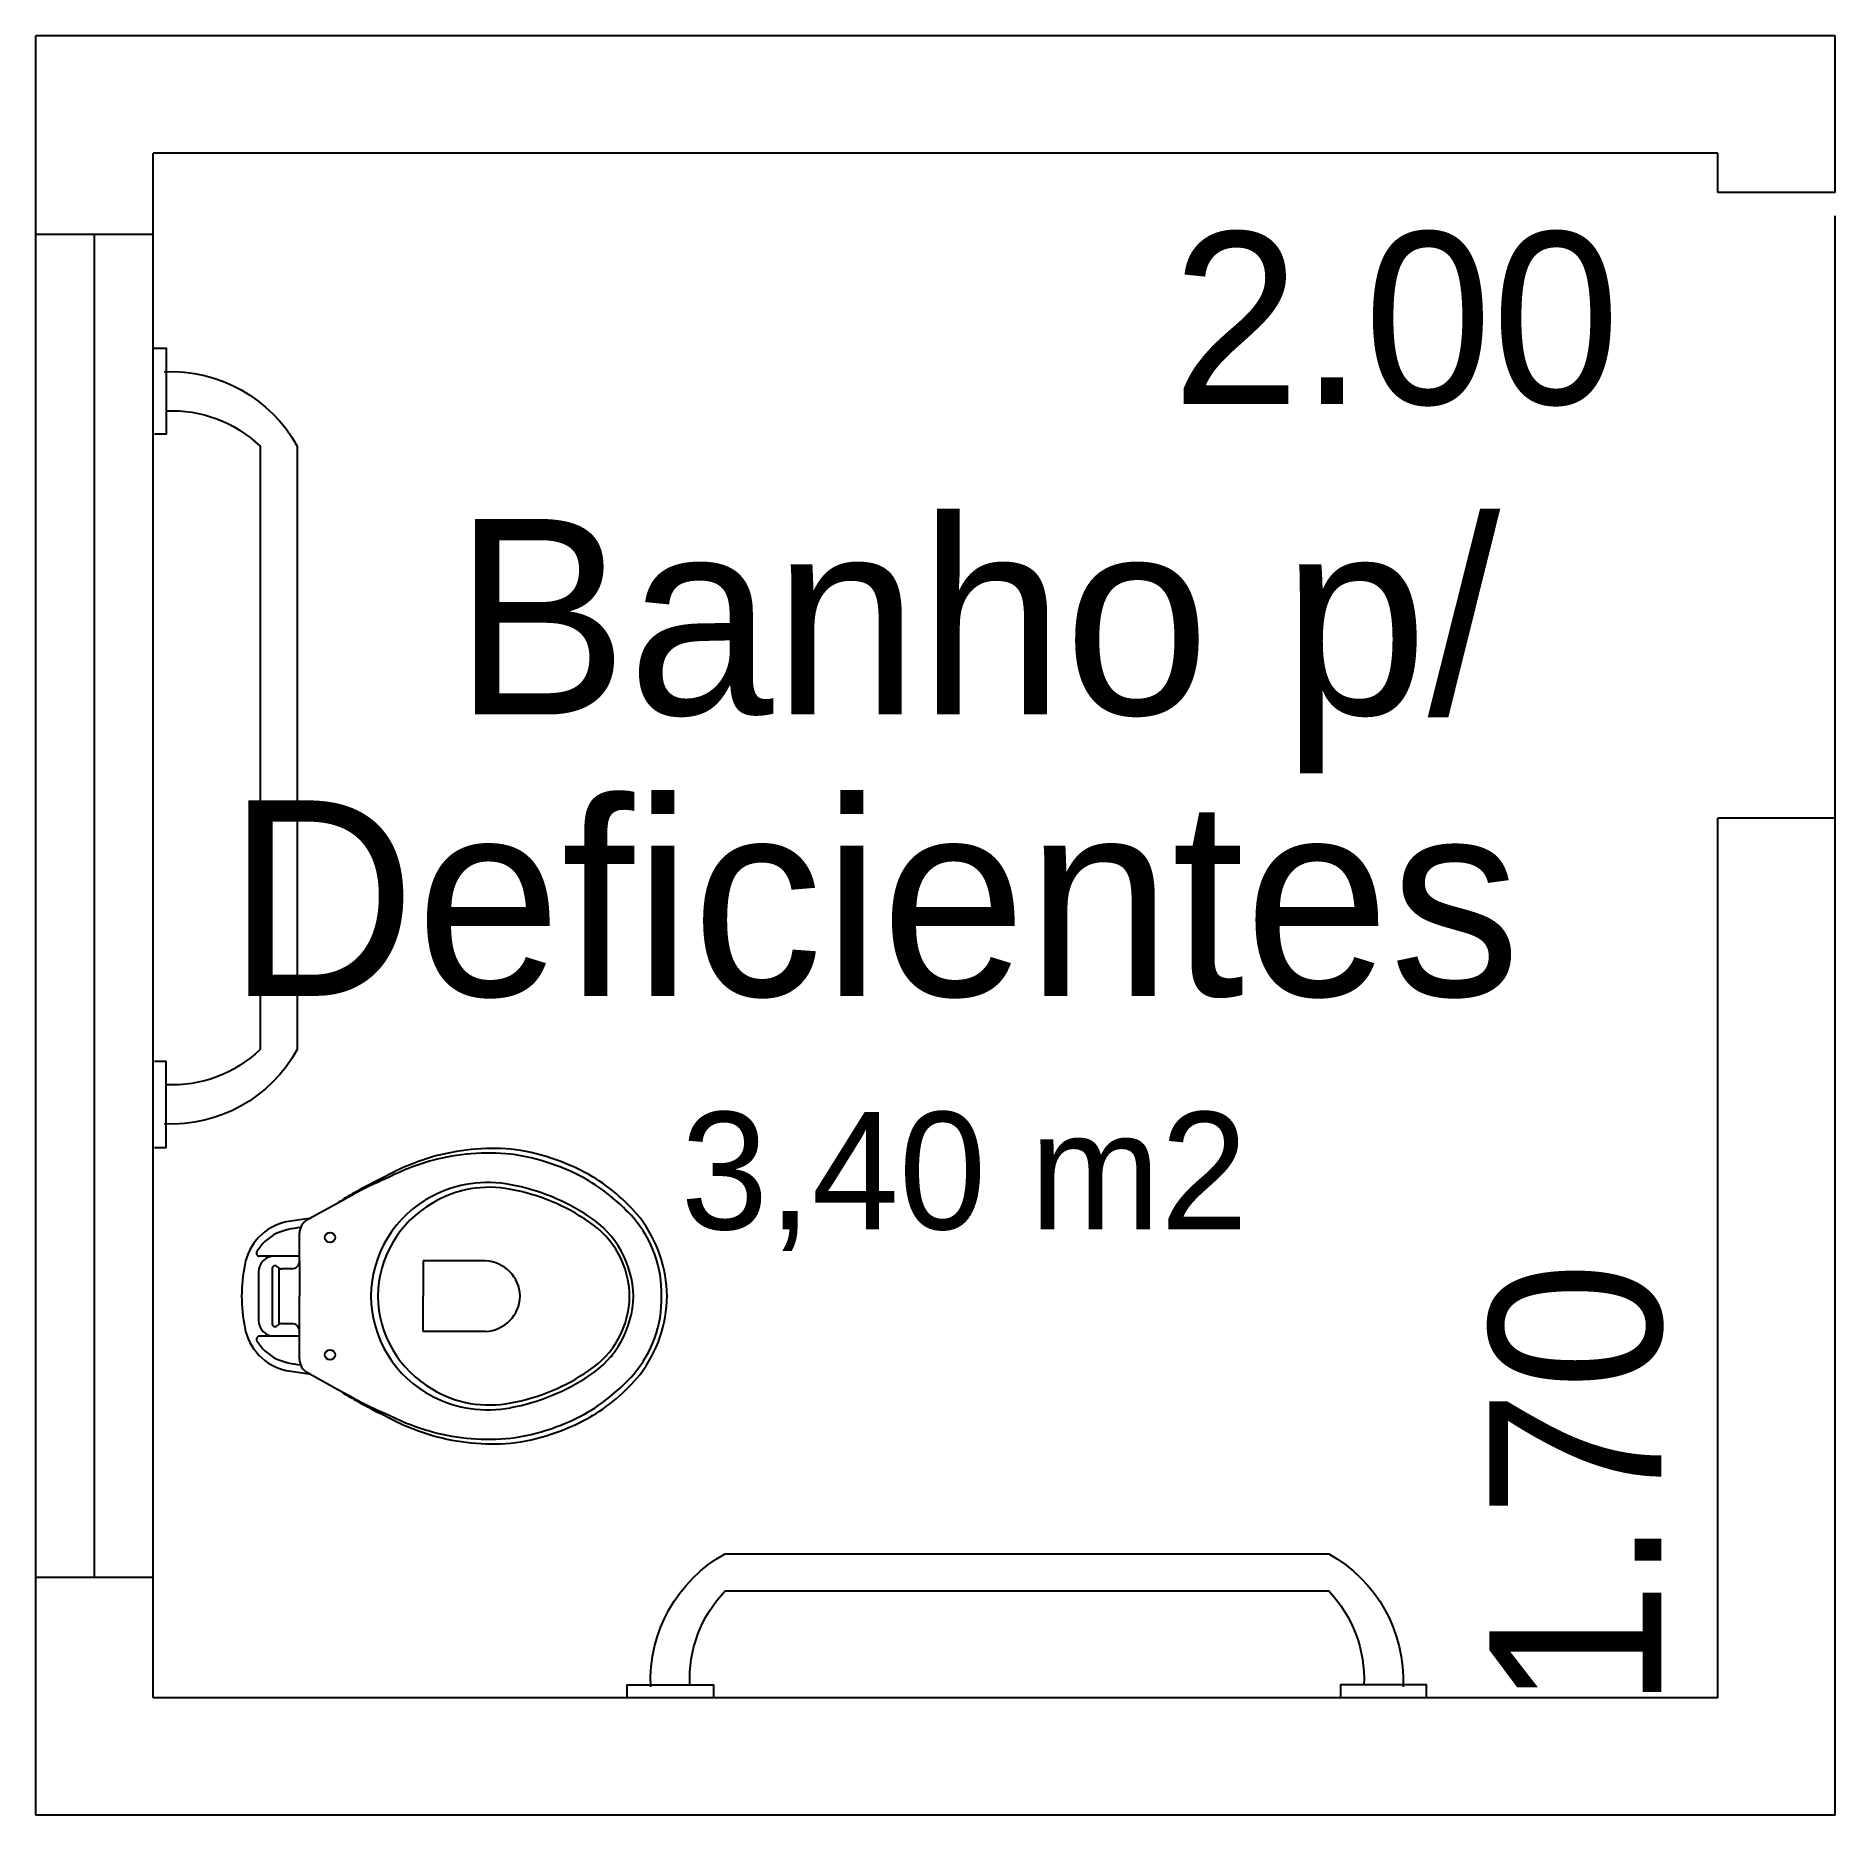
# Model space of a CAD drawing. Extents: x 531.91 to 534.21, y 147.34 to 149.61.
import ezdxf

# ---------------------------------------------------------------- set-up
doc = ezdxf.new("R2010")
doc.units = 0
doc.header["$LTSCALE"] = 0.3
doc.header["$MEASUREMENT"] = 0
doc.layers.get('0').update_dxf_attribs({"linetype": 'CONTINUOUS'})
for name, color, linetype in [('alvenaria', 5, 'CONTINUOUS'), ('COTAS', 1, 'CONTINUOUS'), ('ESQUADRIAS', 2, 'CONTINUOUS'), ('PORTAS', 1, 'CONTINUOUS'), ('TEXTO', 7, 'CONTINUOUS')]:
    doc.layers.add(name, color=color, linetype=linetype)
doc.styles.get("Standard").update_dxf_attribs({"font": 'stylu.ttf'})

# ---------------------------------------------------------------- blocks, each defined once
blk = doc.blocks.new('bacia sanitaria')
at = {"color": 2}
for p, q in [((0.1549, 0.1114), (0.1749, 0.1224)), ((0.1182, 0.0911), (0.1549, 0.1114)), ((0.1172, 0.0907), (0.088, 0.0863)), ((0.1049, 0.0364), (0.1049, 0.0719)), ((0.115, 0.0893), (0.1177, 0.0909)), ((0.0724, 0.0424), (0.0539, 0.0424)), ((0.0699, 0.0264), (0.0699, -0.0086)), ((0.1049, 0.0424), (0.0724, 0.0424)), ((0.0784, 0.0264), (0.0784, -0.0086)), ((0.0949, 0.0264), (0.0819, 0.0264)), ((0.1049, 0.0364), (0.1049, -0.0085)), ((0.0524, 0.0224), (0.0524, -0.0086)), ((0.0524, -0.0086), (0.0524, -0.0396)), ((0.0699, -0.0086), (0.0699, -0.0436)), ((0.0784, -0.0086), (0.0784, -0.0436)), ((0.1049, -0.0536), (0.1049, -0.0086)), ((0.0819, -0.0436), (0.0949, -0.0436)), ((0.0724, -0.0596), (0.0539, -0.0596)), ((0.1049, -0.0596), (0.0724, -0.0596)), ((0.1049, -0.0891), (0.1049, -0.0536)), ((0.088, -0.1034), (0.1172, -0.1079)), ((0.1177, -0.108), (0.115, -0.1064)), ((0.1549, -0.1286), (0.1182, -0.1082)), ((0.1749, -0.1396), (0.1549, -0.1286))]:
    blk.add_line(p, q, dxfattribs=at)
at = {"color": 1}
for p, q in [((0.2629, 0.0364), (0.2629, -0.0086)), ((0.3429, 0.0364), (0.2629, 0.0364)), ((0.2629, -0.0536), (0.2629, -0.0086)), ((0.3429, -0.0536), (0.2629, -0.0536)), ((0.5051, -0.0859), (0.5027, -0.0859))]:
    blk.add_line(p, q, dxfattribs=at)
for centre in [(0.1439, 0.0664), (0.1439, -0.0836)]:
    blk.add_circle(centre, 0.0065, dxfattribs=at)
at = {"color": 2}
for centre, radius, start, end in [((0.3545, -0.1061), 0.2868, 106.1139, 119.1258), ((0.3607, -0.1425), 0.3192, 105.5958, 117.1814), ((0.3527, -0.1039), 0.2842, 85.5256, 105.8956), ((0.3471, -0.1084), 0.2827, 84.3529, 104.7949), ((0.3405, -0.0964), 0.278, 61.0939, 82.8977), ((0.3396, -0.0949), 0.2701, 59.947, 82.4969), ((0.4626, -0.3761), 0.5765, 115.4537, 119.9452), ((0.4276, -0.3581), 0.5429, 113.0704, 117.745), ((0.3575, -0.058), 0.2361, 39.2507, 60.1982), ((0.3404, -0.0804), 0.2573, 41.9033, 58.4856), ((0.2463, -0.0183), 0.1587, 116.7507, 125.1768), ((0.1022, 0.0194), 0.0684, 101.9855, 169.8661), ((0.1044, 0.0156), 0.0631, 117.8962, 148.6211), ((0.1138, -0.0192), 0.0986, 94.3979, 113.2307), ((0.1249, 0.0719), 0.02, 119.7449, 180), ((0.1167, 0.0937), 0.003, 278.6732, 289.4635), ((0.1167, 0.0937), 0.003, 289.4635, 299.7449), ((0.4175, -0.0062), 0.1504, 359.1054, 40.4924), ((0.4061, -0.0109), 0.1688, 0.7734, 37.2954), ((0.0539, 0.0464), 0.004, 148.6211, 270), ((0.2344, -0.0087), 0.2035, 168.621, 179.9578), ((0.0724, 0.0224), 0.02, 90, 180), ((0.0736, 0.0267), 0.0037, 39.0248, 184.0385), ((0.0819, 0.0334), 0.007, 219.0248, 270), ((0.0949, 0.0364), 0.01, 270, 0), ((0.2344, -0.0084), 0.2035, 180.0422, 191.379), ((0.4175, -0.0109), 0.1504, 319.5076, 0.8946), ((0.4061, -0.0063), 0.1688, 322.7046, 359.2266), ((0.0724, -0.0396), 0.02, 180, 270), ((0.0736, -0.0438), 0.0037, 175.9615, 320.9752), ((0.0819, -0.0506), 0.007, 90, 140.9752), ((0.0949, -0.0536), 0.01, 360, 90), ((0.1022, -0.0365), 0.0684, 190.1339, 258.0145), ((0.0539, -0.0636), 0.004, 90, 211.3789), ((0.1044, -0.0328), 0.0631, 211.3789, 242.1038), ((0.1138, 0.0021), 0.0986, 246.7693, 265.6021), ((0.1249, -0.0891), 0.02, 180, 240.2551), ((0.1167, -0.1108), 0.003, 70.5365, 81.3268), ((0.1167, -0.1108), 0.003, 60.2551, 70.5365), ((0.3404, 0.0632), 0.2573, 301.5144, 318.0967), ((0.3575, 0.0408), 0.2361, 299.8018, 320.7493), ((0.2463, 0.0012), 0.1587, 234.8232, 243.2493), ((0.4276, 0.3409), 0.5429, 242.255, 246.9296), ((0.4626, 0.3589), 0.5765, 240.0548, 244.5463), ((0.3607, 0.1254), 0.3192, 242.8186, 254.4042), ((0.3396, 0.0777), 0.2701, 277.5031, 300.053), ((0.3545, 0.089), 0.2868, 240.8742, 253.8861), ((0.3471, 0.0912), 0.2827, 255.2051, 275.6471), ((0.3405, 0.0793), 0.278, 277.1023, 298.9061), ((0.3527, 0.0867), 0.2842, 254.1044, 274.4744)]:
    blk.add_arc(centre, radius, start, end, dxfattribs=at)
at = {"color": 1}
for centre, radius, start, end in [((0.3414, -0.0095), 0.1451, 117.3129, 179.647), ((0.3459, -0.0181), 0.1548, 79.1959, 117.3048), ((0.3477, -0.0111), 0.1417, 78.9303, 120.9222), ((0.3236, -0.1365), 0.2753, 56.6498, 79.2543), ((0.3289, -0.1241), 0.2562, 55.2647, 79.6584), ((0.3445, -0.0106), 0.1396, 119.9011, 179.1678), ((0.4066, -0.0117), 0.1253, 1.4139, 56.9811), ((0.4121, -0.0097), 0.1148, 0.5571, 56.8327), ((0.3408, -0.0096), 0.0461, 1.2725, 87.44), ((0.3414, -0.0077), 0.1451, 180.353, 242.6871), ((0.3445, -0.0065), 0.1396, 180.8322, 240.0989), ((0.3408, -0.0075), 0.0461, 272.56, 358.7275), ((0.4066, -0.0055), 0.1253, 303.0189, 358.5861), ((0.4121, -0.0075), 0.1148, 303.1673, 359.4429), ((0.3289, 0.107), 0.2562, 280.3416, 304.7353), ((0.3236, 0.1194), 0.2753, 280.7457, 303.3502), ((0.3477, -0.006), 0.1417, 239.0778, 281.0697), ((0.3459, 0.0009), 0.1548, 242.6952, 280.8041)]:
    blk.add_arc(centre, radius, start, end, dxfattribs=at)
blk = doc.blocks.new('A$C5A8C203D')
at = {"layer": 'ESQUADRIAS'}
for points in [[(0.03, 0.0139, -0.285759), (0.125, 0.1839), (0.8967, 0.1839, -0.285759), (0.9917, 0.0139)], [(0.08, 0.0164, -0.205683), (0.125, 0.1364), (0.8967, 0.1364, -0.205683), (0.9417, 0.0164)]]:
    blk.add_lwpolyline(points, format="xyb", dxfattribs=at)
for points in [[(0, 0), (0, 0.0164), (0.11, 0.0164), (0.11, 0.0014)], [(1.0217, 0.0014), (1.0217, 0.0164), (0.9117, 0.0164), (0.9117, 0.0014)]]:
    blk.add_lwpolyline(points, dxfattribs=at)

msp = doc.modelspace()

# ---------------------------------------------------------------- linework, layer by layer
at = {"layer": 'alvenaria'}
for p, q in [((534.212, 149.6117), (531.912, 149.6117)), ((531.912, 149.358), (531.912, 149.6117)), ((534.212, 149.4117), (534.212, 149.6117)), ((534.062, 149.4617), (532.062, 149.4617)), ((532.062, 149.358), (532.062, 149.4617)), ((534.062, 149.4117), (534.062, 149.4617)), ((534.212, 149.4117), (534.062, 149.4117)), ((532.062, 149.358), (531.912, 149.358)), ((534.212, 148.6117), (534.062, 148.6117)), ((534.062, 147.4872), (534.062, 148.6117)), ((534.212, 147.3372), (534.212, 148.6117)), ((531.912, 147.3372), (531.912, 147.6407)), ((532.062, 147.6407), (531.912, 147.6407)), ((532.062, 147.4872), (532.062, 147.6407)), ((534.062, 147.4872), (532.062, 147.4872)), ((534.212, 147.3372), (531.912, 147.3372))]:
    msp.add_line(p, q, dxfattribs=at)
at = {"layer": 'ESQUADRIAS', "linetype": 'Continuous'}
for p, q in [((531.912, 147.6407), (531.912, 149.358)), ((531.987, 147.6407), (531.987, 149.358)), ((532.062, 147.6407), (532.062, 149.358))]:
    msp.add_line(p, q, dxfattribs=at)
at = {"layer": 'ESQUADRIAS'}
for points in [[(532.698, 147.5011, -0.285759), (532.793, 147.6711), (533.5647, 147.6711, -0.285759), (533.6597, 147.5011)], [(532.748, 147.5036, -0.205683), (532.793, 147.6236), (533.5647, 147.6236, -0.205683), (533.6097, 147.5036)]]:
    msp.add_lwpolyline(points, format="xyb", dxfattribs=at)
for points in [[(532.668, 147.4872), (532.668, 147.5036), (532.778, 147.5036), (532.778, 147.4886)], [(533.6897, 147.4886), (533.6897, 147.5036), (533.5797, 147.5036), (533.5797, 147.4886)]]:
    msp.add_lwpolyline(points, dxfattribs=at)
at = {"layer": 'PORTAS', "color": 1}
msp.add_line((534.212, 148.6117), (534.212, 149.3817), dxfattribs=at)

# ---------------------------------------------------------------- block references
at = {"linetype": 'Continuous', "rotation": 270}
msp.add_blockref('A$C5A8C203D', (532.062, 149.2124), dxfattribs=at)
at = {"linetype": 'Continuous'}
msp.add_blockref('bacia sanitaria', (532.144, 148.0091), dxfattribs=at)

# ---------------------------------------------------------------- texts
at = {"layer": 'COTAS', "linetype": 'Continuous'}
msp.add_text('2.00', height=0.22, dxfattribs=at).set_placement((533.3644, 149.141))
msp.add_text('1.70', height=0.22, rotation=90, dxfattribs=at).set_placement((533.9899, 147.4721))
at = {"layer": 'TEXTO'}
for s, height, p in [('Banho p/', 0.25, (532.4457, 148.7442)), ('Deficientes', 0.25, (532.1562, 148.3844)), ('3,40 m2', 0.15, (532.7364, 148.086))]:
    msp.add_text(s, height=height, dxfattribs=at).set_placement(p)

doc.saveas('drawing.dxf')
